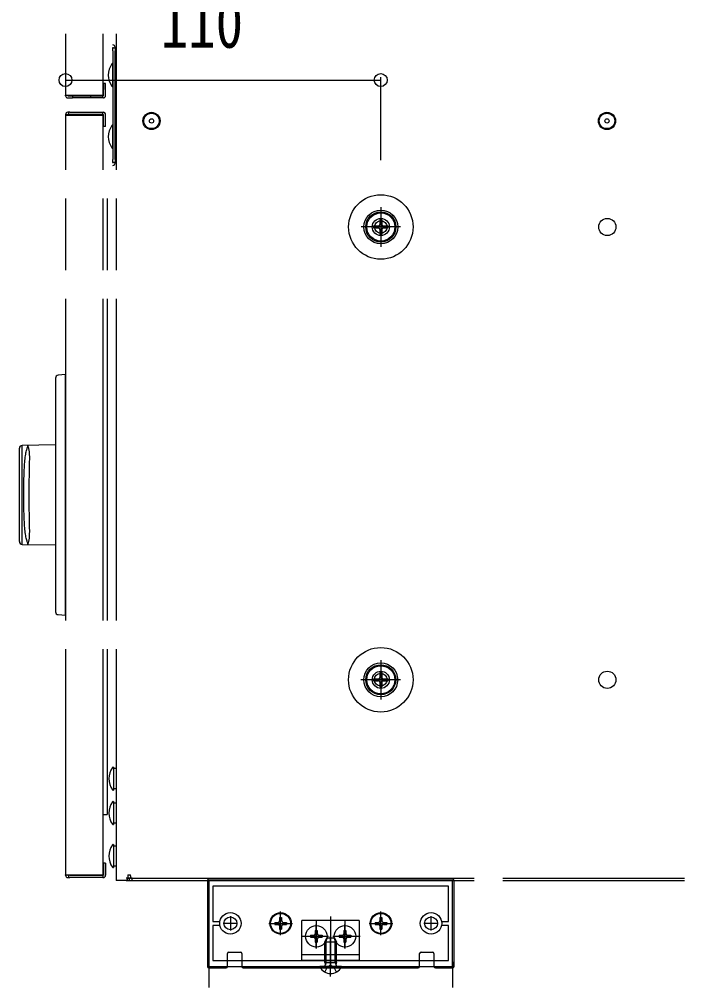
# Model space of a CAD drawing. Units: millimetres, scale not verified. Extents: x -1261 to 1262, y -891 to 891.
# Drawn here: x -36.2 to 195.9, y -487.6 to -149.8 of the extents above; entities that cross this region are included whole.
import ezdxf
from ezdxf.enums import TextEntityAlignment as Align

# ---------------------------------------------------------------- set-up
doc = ezdxf.new("R2010")
doc.units = ezdxf.units.MM
doc.header["$LTSCALE"] = 6
for name, color, linetype in [('0-2_YKK_11', 7, 'Continuous'), ('0-3_YKK_11E', 7, 'Continuous'), ('0-4_YKK_12', 2, 'Continuous'), ('0-5_YKK_13', 4, 'Continuous'), ('0-7_YKK_D', 6, 'Continuous')]:
    doc.layers.add(name, color=color, linetype=linetype)
doc.styles.add('ＭＳ ゴシック', font='')
doc.styles.get('ＭＳ ゴシック').set_extended_font_data('MS Gothic')

msp = doc.modelspace()

# ---------------------------------------------------------------- linework, layer by layer
at = {"layer": '0-2_YKK_11'}
for p, q in [((37.406, -462.723), (37.406, -467.723)), ((107.406, -462.723), (107.406, -467.723)), ((39.906, -465.223), (34.906, -465.223)), ((109.906, -465.223), (104.906, -465.223))]:
    msp.add_line(p, q, dxfattribs=at)
msp.add_lwpolyline([(114.906, -450.223), (29.906, -450.223), (29.906, -480.223), (114.906, -480.223)], close=True, dxfattribs=at)
for points in [[(111.106, -464.523), (113.506, -464.523), (113.506, -452.223), (31.306, -452.223), (31.306, -464.523), (33.706, -464.523)], [(33.706, -465.923), (31.306, -465.923), (31.306, -478.223), (113.506, -478.223), (113.506, -465.923), (111.106, -465.923)]]:
    msp.add_lwpolyline(points, dxfattribs=at)
at = {"layer": '0-3_YKK_11E'}
msp.add_lwpolyline([(114.906, -450.223), (29.906, -450.223), (29.906, -480.227), (114.906, -480.227)], close=True, dxfattribs=at)
at = {"layer": '0-4_YKK_12'}
for p, q in [((72.406, -483.727), (72.406, -469.739)), ((29.906, -478.589), (29.906, -487.64)), ((114.906, -478.589), (114.906, -487.64))]:
    msp.add_line(p, q, dxfattribs=at)
at = {"layer": '0-5_YKK_13'}
for p, q in [((-20.094, -154.787), (-20.094, -176.223)), ((-7.094, -154.787), (-7.094, -176.223)), ((-2.394, -154.787), (-2.394, -202.284)), ((-3.594, -159.523), (-3.594, -159.723)), ((-3.594, -160.723), (-3.594, -198.723)), ((-2.794, -159.723), (-2.794, -159.523)), ((-2.794, -198.723), (-2.794, -160.723)), ((-3.643, -165.173), (-3.594, -165.173)), ((-3.594, -173.273), (-3.594, -165.173)), ((-6.094, -174.223), (-6.094, -172.223)), ((-2.794, -190.723), (-2.794, -169.223)), ((-6.894, -176.423), (-6.894, -174.223)), ((-6.094, -176.423), (-6.094, -174.223)), ((-3.643, -173.273), (-3.594, -173.273)), ((-20.094, -176.223), (-18.894, -176.223)), ((-20.094, -176.423), (-20.094, -176.223)), ((-19.294, -176.423), (-19.294, -176.223)), ((-19.294, -176.423), (-17.694, -176.423)), ((-19.294, -177.223), (-17.694, -177.223)), ((-18.894, -176.223), (-11.434, -176.223)), ((-17.694, -176.423), (-17.694, -177.223)), ((-17.694, -176.423), (-11.434, -176.423)), ((-11.434, -176.223), (-7.094, -176.223)), ((-11.434, -176.423), (-7.094, -176.423)), ((-7.094, -177.223), (-11.434, -177.223)), ((-7.094, -177.223), (-7.094, -176.423)), ((-6.894, -176.423), (-7.094, -176.423)), ((-6.894, -177.223), (-7.094, -177.223)), ((-19.094, -182.223), (-19.294, -182.223)), ((-19.094, -182.223), (-19.294, -182.223)), ((-19.094, -182.223), (-19.094, -183.023)), ((-18.594, -182.223), (-19.094, -182.223)), ((-19.094, -182.223), (-19.094, -183.023)), ((-18.594, -182.223), (-19.094, -182.223)), ((-18.594, -182.223), (-6.894, -182.223)), ((-18.594, -182.223), (-6.894, -182.223)), ((-7.094, -183.023), (-7.094, -182.223)), ((-7.094, -183.023), (-7.094, -182.223)), ((-20.094, -183.023), (-19.294, -183.023)), ((-20.094, -183.023), (-20.094, -183.223)), ((-20.094, -183.023), (-19.294, -183.023)), ((-20.094, -183.023), (-20.094, -183.223)), ((-20.094, -183.223), (-20.094, -202.284)), ((-20.094, -183.223), (-19.294, -183.223)), ((-20.094, -183.223), (-20.094, -202.284)), ((-20.094, -183.223), (-19.294, -183.223)), ((-19.294, -183.023), (-19.294, -183.223)), ((-19.094, -183.023), (-19.294, -183.023)), ((-19.294, -183.023), (-19.294, -183.223)), ((-19.094, -183.023), (-19.294, -183.023)), ((-19.294, -183.223), (-7.094, -183.223)), ((-19.294, -183.223), (-7.094, -183.223)), ((-19.094, -183.023), (-18.594, -183.023)), ((-19.094, -183.023), (-18.594, -183.023)), ((-7.094, -183.023), (-18.594, -183.023)), ((-7.094, -183.023), (-18.594, -183.023)), ((-7.094, -183.023), (-6.894, -183.023)), ((-7.094, -183.023), (-6.894, -183.023)), ((-7.094, -183.223), (-7.094, -202.284)), ((-7.094, -183.223), (-7.094, -202.284)), ((-6.894, -187.223), (-6.894, -183.023)), ((-6.894, -187.223), (-6.894, -183.023)), ((-6.094, -187.223), (-6.094, -183.023)), ((-6.094, -187.223), (-6.094, -183.023)), ((-6.094, -187.223), (-6.894, -187.223)), ((-6.094, -187.223), (-6.894, -187.223)), ((-3.643, -186.673), (-3.594, -186.673)), ((-3.594, -194.773), (-3.594, -186.673)), ((-3.643, -194.773), (-3.594, -194.773)), ((-3.594, -199.723), (-3.594, -198.723)), ((-2.794, -198.723), (-2.794, -199.723)), ((-2.794, -199.723), (-3.594, -199.723)), ((-3.594, -199.723), (-3.594, -199.923)), ((-2.794, -199.923), (-2.794, -199.723)), ((-20.094, -212.284), (-20.094, -237.289)), ((-20.094, -212.284), (-20.094, -237.289)), ((-7.094, -212.284), (-7.094, -237.289)), ((-7.094, -212.284), (-7.094, -237.289)), ((-5.594, -212.284), (-5.594, -237.289)), ((-2.394, -212.284), (-2.394, -237.289)), ((89.906, -215.323), (89.906, -229.123)), ((96.806, -222.223), (83.006, -222.223)), ((87.406, -221.873), (89.056, -221.873)), ((87.406, -221.873), (87.406, -222.573)), ((87.406, -222.573), (89.056, -222.573)), ((89.556, -219.723), (89.556, -221.373)), ((89.556, -219.723), (90.256, -219.723)), ((90.256, -219.723), (90.256, -221.373)), ((90.756, -221.873), (92.406, -221.873)), ((90.756, -222.573), (92.406, -222.573)), ((92.406, -221.873), (92.406, -222.573)), ((89.556, -223.073), (89.556, -224.723)), ((89.556, -224.723), (90.256, -224.723)), ((90.256, -223.073), (90.256, -224.723)), ((-20.094, -247.289), (-20.094, -359.495)), ((-20.094, -247.289), (-20.094, -359.495)), ((-7.094, -247.289), (-7.094, -359.495)), ((-7.094, -247.289), (-7.094, -359.495)), ((-5.594, -247.289), (-5.594, -359.495)), ((-2.394, -247.289), (-2.394, -359.495)), ((-23.594, -274.945), (-23.594, -275.942)), ((-23.594, -275.942), (-23.594, -355.504)), ((-20.094, -355.731), (-20.094, -275.715)), ((-36.194, -331.984), (-36.194, -299.462)), ((-23.594, -298.26), (-35.212, -298.462)), ((-35.212, -332.983), (-35.212, -298.462)), ((-33.19, -298.453), (-33.194, -298.436)), ((-35.212, -332.983), (-23.594, -333.186)), ((-23.594, -355.504), (-23.594, -356.5)), ((-22.681, -357.497), (-20.094, -357.723)), ((-20.094, -357.723), (-20.094, -355.731)), ((-7.094, -369.495), (-7.094, -448.223)), ((-7.094, -369.495), (-7.094, -448.223)), ((-5.594, -369.495), (-5.594, -427.223)), ((-2.394, -369.495), (-2.394, -450.223)), ((89.884, -373.323), (89.884, -387.123)), ((89.534, -377.723), (89.534, -379.373)), ((89.534, -377.723), (90.234, -377.723)), ((90.234, -377.723), (90.234, -379.373)), ((96.784, -380.223), (82.984, -380.223)), ((87.384, -379.873), (89.034, -379.873)), ((87.384, -379.873), (87.384, -380.573)), ((87.384, -380.573), (89.034, -380.573)), ((89.534, -381.073), (89.534, -382.723)), ((90.234, -381.073), (90.234, -382.723)), ((90.734, -379.873), (92.384, -379.873)), ((90.734, -380.573), (92.384, -380.573)), ((92.384, -379.873), (92.384, -380.573)), ((89.534, -382.723), (90.234, -382.723)), ((-3.443, -410.673), (-3.394, -410.673)), ((-3.394, -410.673), (-3.394, -418.773)), ((-2.394, -411.223), (-3.394, -411.223)), ((-3.394, -411.223), (-3.394, -418.223)), ((-2.394, -411.223), (-2.394, -418.223)), ((-3.443, -418.773), (-3.394, -418.773)), ((-2.394, -418.223), (-3.394, -418.223)), ((-3.443, -422.673), (-3.394, -422.673)), ((-3.394, -422.673), (-3.394, -430.773)), ((-2.394, -423.223), (-3.394, -423.223)), ((-3.394, -423.223), (-3.394, -430.223)), ((-2.394, -423.223), (-2.394, -430.223)), ((-7.094, -427.223), (-5.594, -427.223)), ((-3.443, -430.773), (-3.394, -430.773)), ((-2.394, -430.223), (-3.394, -430.223)), ((-3.443, -437.673), (-3.394, -437.673)), ((-3.394, -437.673), (-3.394, -445.773)), ((-2.394, -438.223), (-3.394, -438.223)), ((-3.394, -438.223), (-3.394, -445.223)), ((-2.394, -438.223), (-2.394, -445.223)), ((-6.894, -444.223), (-6.894, -448.423)), ((-6.094, -444.223), (-6.894, -444.223)), ((-6.894, -444.223), (-6.894, -448.423)), ((-6.094, -444.223), (-6.894, -444.223)), ((-6.094, -444.223), (-6.094, -448.423)), ((-6.094, -444.223), (-6.094, -448.423)), ((-3.443, -445.773), (-3.394, -445.773)), ((-2.394, -445.223), (-3.394, -445.223)), ((-20.094, -448.423), (-20.094, -448.223)), ((-20.094, -448.423), (-20.094, -448.223)), ((-19.294, -448.223), (-7.094, -448.223)), ((-19.294, -448.423), (-19.294, -448.223)), ((-19.294, -448.223), (-7.094, -448.223)), ((-19.294, -448.423), (-19.294, -448.223)), ((-19.294, -448.423), (-19.094, -448.423)), ((-19.294, -448.423), (-19.094, -448.423)), ((-19.294, -449.223), (-19.094, -449.223)), ((-19.294, -449.223), (-19.094, -449.223)), ((-18.594, -448.423), (-19.094, -448.423)), ((-18.594, -448.423), (-19.094, -448.423)), ((-18.594, -448.423), (-7.094, -448.423)), ((-18.594, -448.423), (-7.094, -448.423)), ((-7.094, -449.223), (-18.594, -449.223)), ((-7.094, -449.223), (-18.594, -449.223)), ((-6.894, -448.423), (-7.094, -448.423)), ((-7.094, -448.423), (-6.894, -448.423)), ((-7.094, -448.423), (-7.094, -449.223)), ((-6.894, -448.423), (-7.094, -448.423)), ((-7.094, -448.423), (-6.894, -448.423)), ((-7.094, -448.423), (-7.094, -449.223)), ((-7.094, -449.223), (-6.894, -449.223)), ((-7.094, -449.223), (-6.894, -449.223)), ((1.606, -448.223), (1.606, -449.723)), ((1.606, -448.223), (2.606, -448.223)), ((2.606, -448.623), (2.606, -448.223)), ((2.606, -448.623), (2.606, -449.423)), ((-1.594, -450.223), (-2.394, -450.223)), ((1.106, -450.223), (-1.594, -450.223)), ((2.106, -449.423), (1.106, -449.423)), ((1.106, -450.223), (2.106, -450.223)), ((3.106, -449.423), (2.106, -449.423)), ((2.606, -449.423), (122.421, -449.423)), ((3.106, -450.223), (3.106, -449.423)), ((3.106, -449.423), (122.421, -449.423)), ((3.106, -450.223), (122.421, -450.223)), ((11.806, -450.223), (17.806, -450.223)), ((29.434, -450.223), (29.434, -480.223)), ((114.934, -449.723), (29.934, -449.723)), ((115.434, -480.223), (115.434, -450.223)), ((132.421, -449.423), (195.893, -449.423)), ((132.421, -449.423), (195.893, -449.423)), ((132.421, -450.223), (195.893, -450.223)), ((132.421, -450.223), (133.806, -450.223)), ((165.806, -450.223), (171.806, -450.223)), ((54.934, -469.373), (54.934, -461.073)), ((72.406, -462.847), (72.406, -480.358)), ((89.934, -469.373), (89.934, -461.073)), ((50.784, -465.223), (59.084, -465.223)), ((52.884, -464.873), (52.884, -465.573)), ((52.884, -464.873), (54.084, -464.873)), ((52.884, -465.573), (54.084, -465.573)), ((54.584, -463.173), (55.284, -463.173)), ((54.584, -463.173), (54.584, -464.373)), ((54.584, -466.073), (54.584, -467.273)), ((55.284, -463.173), (55.284, -464.373)), ((55.284, -466.073), (55.284, -467.273)), ((55.784, -464.873), (56.984, -464.873)), ((55.784, -465.573), (56.984, -465.573)), ((56.984, -464.873), (56.984, -465.573)), ((62.406, -478.223), (62.406, -464.223)), ((82.406, -464.223), (62.406, -464.223)), ((67.405, -464.473), (67.405, -473.973)), ((67.405, -473.873), (67.405, -465.573)), ((77.406, -464.473), (77.406, -473.973)), ((77.406, -473.873), (77.406, -465.573)), ((85.784, -465.223), (94.084, -465.223)), ((87.884, -464.873), (87.884, -465.573)), ((87.884, -464.873), (89.084, -464.873)), ((87.884, -465.573), (89.084, -465.573)), ((89.584, -463.173), (90.284, -463.173)), ((89.584, -463.173), (89.584, -464.373)), ((89.584, -466.073), (89.584, -467.273)), ((90.284, -463.173), (90.284, -464.373)), ((90.284, -466.073), (90.284, -467.273)), ((90.784, -464.873), (91.984, -464.873)), ((90.784, -465.573), (91.984, -465.573)), ((91.984, -464.873), (91.984, -465.573)), ((54.584, -467.273), (55.284, -467.273)), ((65.355, -469.373), (65.355, -470.073)), ((65.355, -469.373), (66.555, -469.373)), ((67.055, -467.673), (67.755, -467.673)), ((67.055, -467.673), (67.055, -468.873)), ((67.755, -467.673), (67.755, -468.873)), ((68.255, -469.373), (69.455, -469.373)), ((69.455, -469.373), (69.455, -470.073)), ((75.356, -469.373), (75.356, -470.073)), ((75.356, -469.373), (76.556, -469.373)), ((77.056, -467.673), (77.756, -467.673)), ((77.056, -467.673), (77.056, -468.873)), ((77.756, -467.673), (77.756, -468.873)), ((78.256, -469.373), (79.456, -469.373)), ((79.456, -469.373), (79.456, -470.073)), ((89.584, -467.273), (90.284, -467.273)), ((62.155, -469.723), (71.655, -469.723)), ((63.255, -469.723), (71.555, -469.723)), ((65.355, -470.073), (66.555, -470.073)), ((67.055, -470.573), (67.055, -471.773)), ((67.055, -471.773), (67.755, -471.773)), ((67.755, -470.573), (67.755, -471.773)), ((68.255, -470.073), (69.455, -470.073)), ((70.406, -471.627), (71.106, -470.227)), ((70.406, -478.827), (70.406, -471.627)), ((70.406, -471.627), (74.406, -471.627)), ((70.785, -478.827), (70.785, -470.869)), ((71.106, -470.227), (73.706, -470.227)), ((73.156, -469.723), (82.656, -469.723)), ((73.256, -469.723), (81.556, -469.723)), ((73.706, -470.227), (74.406, -471.627)), ((74.027, -478.827), (74.027, -470.869)), ((74.406, -478.827), (74.406, -471.627)), ((75.356, -470.073), (76.556, -470.073)), ((77.056, -470.573), (77.056, -471.773)), ((77.056, -471.773), (77.756, -471.773)), ((77.756, -470.573), (77.756, -471.773)), ((78.256, -470.073), (79.456, -470.073)), ((36.434, -480.223), (36.434, -475.723)), ((36.934, -475.223), (40.934, -475.223)), ((41.434, -475.723), (41.434, -480.223)), ((82.406, -476.223), (62.406, -476.223)), ((103.434, -480.223), (103.434, -475.723)), ((103.934, -475.223), (107.934, -475.223)), ((108.434, -475.723), (108.434, -480.223)), ((70.406, -478.827), (74.406, -478.827)), ((70.406, -478.827), (70.551, -479.639)), ((70.785, -478.827), (70.545, -479.842)), ((74.027, -478.827), (74.267, -479.842)), ((74.406, -478.827), (74.261, -479.639)), ((29.934, -480.723), (35.934, -480.723)), ((41.934, -480.723), (102.934, -480.723)), ((76.002, -480.227), (68.81, -480.227)), ((70.356, -482.192), (71.261, -480.377)), ((72.406, -479.768), (71.261, -480.377)), ((72.406, -479.768), (73.551, -480.377)), ((74.456, -482.192), (73.551, -480.377)), ((108.934, -480.723), (114.934, -480.723))]:
    msp.add_line(p, q, dxfattribs=at)
for points in [[(-3.594, -160.723), (-3.594, -159.723), (-2.794, -159.723), (-2.794, -160.723)], [(-6.094, -172.223), (-6.894, -172.223), (-6.894, -174.223)], [(-11.434, -176.423), (-11.434, -177.223), (-17.694, -177.223)], [(-20.094, -275.715), (-20.094, -273.723), (-22.681, -273.949)], [(-34.525, -307.72), (-34.493, -306.996), (-34.457, -306.291), (-34.417, -305.603), (-34.371, -304.938), (-34.32, -304.3), (-34.264, -303.692), (-34.202, -303.113), (-34.133, -302.562), (-34.058, -302.041), (-33.975, -301.548), (-33.887, -301.088), (-33.793, -300.662), (-33.697, -300.274), (-33.6, -299.92), (-33.506, -299.603), (-33.417, -299.321), (-33.337, -299.075), (-33.272, -298.867), (-33.246, -298.778), (-33.226, -298.699), (-33.211, -298.63), (-33.2, -298.57), (-33.193, -298.521), (-33.191, -298.483), (-33.194, -298.436)], [(-32.767, -315.729), (-32.764, -314.13), (-32.754, -312.553), (-32.739, -310.996), (-32.728, -310.229), (-32.717, -309.477), (-32.704, -308.739), (-32.69, -308.016), (-32.676, -307.307), (-32.66, -306.613), (-32.645, -305.933), (-32.63, -305.271), (-32.616, -304.631), (-32.605, -304.012), (-32.598, -303.413), (-32.596, -302.835), (-32.601, -302.279), (-32.617, -301.746), (-32.645, -301.242), (-32.664, -301.003), (-32.686, -300.773), (-32.712, -300.552), (-32.74, -300.341), (-32.772, -300.14), (-32.807, -299.949), (-32.844, -299.769), (-32.884, -299.6), (-32.924, -299.443), (-32.965, -299.298), (-33.005, -299.166), (-33.043, -299.046), (-33.077, -298.938), (-33.107, -298.842), (-33.131, -298.756), (-33.149, -298.682), (-33.163, -298.617), (-33.173, -298.562), (-33.18, -298.516), (-33.185, -298.48), (-33.19, -298.453)], [(-33.194, -333.01), (-33.191, -332.963), (-33.193, -332.924), (-33.2, -332.875), (-33.211, -332.816), (-33.226, -332.747), (-33.246, -332.668), (-33.272, -332.579), (-33.337, -332.371), (-33.417, -332.125), (-33.506, -331.843), (-33.6, -331.525), (-33.697, -331.172), (-33.793, -330.784), (-33.886, -330.361), (-33.975, -329.9), (-34.057, -329.407), (-34.133, -328.885), (-34.201, -328.334), (-34.264, -327.755), (-34.32, -327.148), (-34.371, -326.512), (-34.416, -325.847), (-34.457, -325.158), (-34.493, -324.452), (-34.525, -323.727), (-34.552, -322.985), (-34.576, -322.226), (-34.597, -321.449), (-34.615, -320.654), (-34.642, -319.033), (-34.658, -317.389), (-34.663, -315.722), (-34.658, -314.056), (-34.642, -312.415), (-34.615, -310.799), (-34.597, -310.003), (-34.577, -309.223), (-34.552, -308.462), (-34.525, -307.72)], [(-33.194, -333.01), (-33.185, -332.966), (-33.18, -332.93), (-33.173, -332.884), (-33.163, -332.829), (-33.15, -332.765), (-33.131, -332.69), (-33.107, -332.605), (-33.078, -332.509), (-33.044, -332.402), (-33.006, -332.282), (-32.966, -332.151), (-32.926, -332.008), (-32.885, -331.853), (-32.846, -331.686), (-32.809, -331.508), (-32.774, -331.319), (-32.742, -331.119), (-32.713, -330.908), (-32.687, -330.687), (-32.665, -330.456), (-32.645, -330.216), (-32.617, -329.711), (-32.602, -329.178), (-32.596, -328.621), (-32.598, -328.043), (-32.605, -327.445), (-32.616, -326.826), (-32.63, -326.187), (-32.644, -325.527), (-32.66, -324.847), (-32.675, -324.152), (-32.69, -323.443), (-32.704, -322.72), (-32.717, -321.983), (-32.728, -321.232), (-32.738, -320.467), (-32.754, -318.907), (-32.764, -317.328), (-32.767, -315.729)], [(-20.094, -369.495), (-20.094, -448.223), (-19.294, -448.223)], [(-20.094, -369.495), (-20.094, -448.223), (-19.294, -448.223)], [(-19.094, -448.423), (-19.094, -449.223), (-18.594, -449.223)], [(-19.094, -448.423), (-19.094, -449.223), (-18.594, -449.223)], [(2.106, -449.423), (2.106, -450.223), (3.106, -450.223)], [(82.406, -464.223), (82.406, -478.223), (62.406, -478.223)]]:
    msp.add_lwpolyline(points, dxfattribs=at)
for centre, radius in [((9.906, -185.223), 3), ((168.806, -185.223), 3), ((9.906, -185.223), 2.7), ((9.906, -185.223), 0.75), ((168.806, -185.223), 2.7), ((168.806, -185.223), 0.75), ((89.906, -222.223), 11.25), ((89.906, -222.223), 5.9), ((89.906, -222.223), 5.25), ((89.928, -222.223), 4.9), ((89.906, -222.223), 3), ((168.906, -222.223), 3), ((89.906, -222.223), 2.2), ((89.884, -380.223), 11.25), ((89.884, -380.223), 5.9), ((89.884, -380.223), 5.25), ((89.906, -380.223), 4.9), ((89.906, -380.223), 3), ((89.884, -380.223), 2.2), ((168.906, -380.223), 3), ((37.434, -465.223), 3.75), ((54.934, -465.223), 3.75), ((54.934, -465.223), 3.5), ((89.934, -465.223), 3.75), ((89.934, -465.223), 3.5), ((107.434, -465.223), 3.75), ((37.434, -465.223), 2.25), ((67.405, -469.723), 3.75), ((77.406, -469.723), 3.75), ((107.434, -465.223), 2.25)]:
    msp.add_circle(centre, radius, dxfattribs=at)
for centre, radius, start, end in [((-3.594, -159.523), 0.8, 0, 90), ((1.525, -169.223), 6.685, 144.03574, 215.96426), ((-3.643, -165.473), 0.3, 90, 144.03574), ((-3.643, -172.973), 0.3, 215.96426, 270), ((-19.294, -176.423), 0.8, 180, 270), ((-6.894, -176.423), 0.8, 270, 0), ((-19.294, -183.023), 0.8, 90, 180), ((-19.294, -183.023), 0.8, 90, 180), ((-6.894, -183.023), 0.8, 0, 90), ((-6.894, -183.023), 0.8, 0, 90), ((1.525, -190.723), 6.685, 144.03574, 215.96426), ((-3.643, -186.973), 0.3, 90, 144.03574), ((-3.643, -194.473), 0.3, 215.96426, 270), ((-3.594, -199.923), 0.8, 270, 0), ((89.056, -221.373), 0.5, 270, 0), ((89.056, -223.073), 0.5, 0, 90), ((90.756, -221.373), 0.5, 180, 270), ((90.756, -223.073), 0.5, 90, 180), ((-22.594, -274.945), 1, 95, 180), ((-35.194, -299.462), 1, 91, 180), ((-35.194, -331.984), 1, 180, 269), ((-22.594, -356.5), 1, 180, 265), ((89.034, -379.373), 0.5, 270, 0), ((89.034, -381.073), 0.5, 0, 90), ((90.734, -379.373), 0.5, 180, 270), ((90.734, -381.073), 0.5, 90, 180), ((1.725, -414.723), 6.685, 144.03574, 215.96426), ((-3.443, -410.973), 0.3, 90, 144.03574), ((-3.443, -418.473), 0.3, 215.96426, 270), ((1.725, -426.723), 6.685, 144.03574, 215.96426), ((-3.443, -422.973), 0.3, 90, 144.03574), ((-3.443, -430.473), 0.3, 215.96426, 270), ((1.725, -441.723), 6.685, 144.03574, 215.96426), ((-3.443, -437.973), 0.3, 90, 144.03574), ((-3.443, -445.473), 0.3, 215.96426, 270), ((-19.294, -448.423), 0.8, 180, 270), ((-19.294, -448.423), 0.8, 180, 270), ((-6.894, -448.423), 0.8, 270, 0), ((-6.894, -448.423), 0.8, 270, 0), ((1.106, -449.723), 0.5, 270, 0), ((29.934, -450.223), 0.5, 90, 180), ((114.934, -450.223), 0.5, 0, 90), ((54.084, -464.373), 0.5, 270, 0), ((54.084, -466.073), 0.5, 0, 90), ((55.784, -464.373), 0.5, 180, 270), ((55.784, -466.073), 0.5, 90, 180), ((89.084, -464.373), 0.5, 270, 0), ((89.084, -466.073), 0.5, 0, 90), ((90.784, -464.373), 0.5, 180, 270), ((90.784, -466.073), 0.5, 90, 180), ((66.555, -468.873), 0.5, 270, 0), ((68.255, -468.873), 0.5, 180, 270), ((76.556, -468.873), 0.5, 270, 0), ((78.256, -468.873), 0.5, 180, 270), ((66.555, -470.573), 0.5, 0, 90), ((68.255, -470.573), 0.5, 90, 180), ((76.556, -470.573), 0.5, 0, 90), ((78.256, -470.573), 0.5, 90, 180), ((36.934, -475.723), 0.5, 90, 180), ((40.934, -475.723), 0.5, 0, 90), ((103.934, -475.723), 0.5, 90, 180), ((107.934, -475.723), 0.5, 0, 90), ((70.058, -479.727), 0.5, 270, 10.09096), ((74.754, -479.727), 0.5, 169.90904, 270), ((29.934, -480.223), 0.5, 180, 270), ((35.934, -480.223), 0.5, 270, 0), ((41.934, -480.223), 0.5, 180, 270), ((68.81, -480.381), 0.154, 90, 207.28096), ((72.406, -478.527), 4.2, 207.28096, 332.71904), ((76.002, -480.381), 0.154, 332.71904, 90), ((102.934, -480.223), 0.5, 270, 0), ((108.934, -480.223), 0.5, 180, 270), ((114.934, -480.223), 0.5, 270, 0)]:
    msp.add_arc(centre, radius, start, end, dxfattribs=at)
at = {"layer": '0-7_YKK_D'}
for p, q in [((-20.116, -170.973), (89.884, -170.973)), ((89.884, -198.869), (89.884, -169.973))]:
    msp.add_line(p, q, dxfattribs=at)
for centre in [(-20.116, -170.973), (89.884, -170.973)]:
    msp.add_circle(centre, 2.25, dxfattribs=at)

# ---------------------------------------------------------------- texts
at = {"layer": '0-7_YKK_D', "style": 'ＭＳ ゴシック', "width": 0.8}
msp.add_text('110', height=17.6, dxfattribs=at).set_placement((13.124, -164.973), align=Align.BOTTOM_LEFT)

doc.saveas('drawing.dxf')
